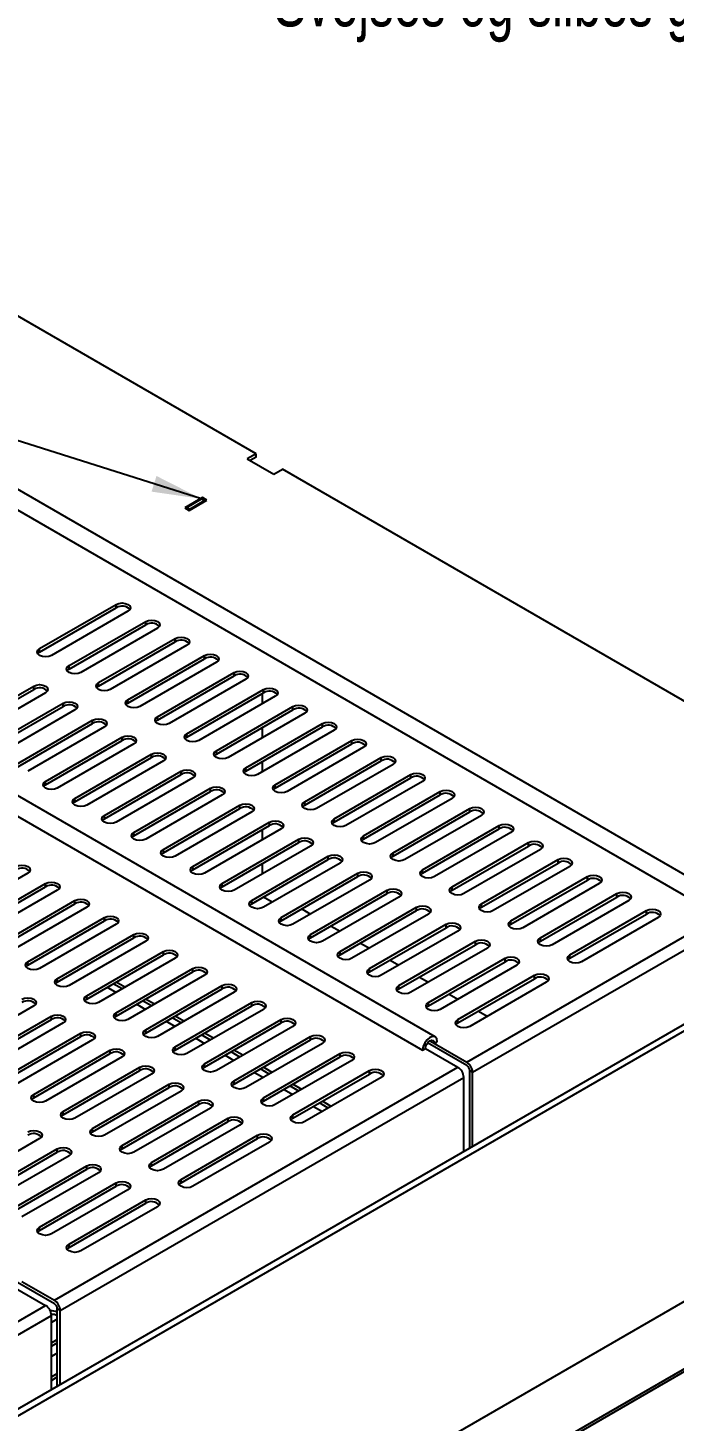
# Model space of a CAD drawing. Extents: x 0 to 841, y 0 to 594.
# Drawn here: x 248 to 325.6, y 96.5 to 263.6 of the extents above; entities that cross this region are included whole.
import ezdxf

# ---------------------------------------------------------------- set-up
doc = ezdxf.new("R2010")
doc.units = 0
doc.layers.get('0').update_dxf_attribs({"linetype": 'CONTINUOUS'})
doc.layers.add('FORMAT', color=7, linetype='CONTINUOUS')
doc.styles.add('SLDTEXTSTYLE5', font='TXT', dxfattribs={"width": 0.69375})
doc.dimstyles.new('SLDDIMSTYLE5', dxfattribs={"dimtxt": 5.9944, "dimasz": 5.9944, "dimexe": 0, "dimexo": 0.0625, "dimgap": 1.4986, "dimtad": 0, "dimtih": 1, "dimtoh": 1, "dimdec": 0, "dimzin": 0, "dimtxsty": 'STANDARD', "dimblk1": 'CLOSED', "dimblk2": 'CLOSED', "dimsah": 1, "dimcen": 0.09, "dimazin": 3, "dimtfac": 1, "dimtdec": 0, "dimtofl": 0, "dimtmove": 0, "dimatfit": 3, "dimtolj": 1, "dimtzin": 0})

# ---------------------------------------------------------------- blocks, each defined once
blk = doc.blocks.new('_CLOSED')
at = {"color": 0, "linetype": 'BYBLOCK'}
for p, q in [((-1, 0.166667), (0, 0)), ((-1, 0.166667), (-1, -0.166667)), ((0, 0), (-1, -0.166667)), ((0, 0), (-1, 0))]:
    blk.add_line(p, q, dxfattribs=at)
blk = doc.blocks.new('SW_NOTE_7')
at = {"layer": 'FORMAT', "insert": (0.5, 4.05), "char_height": 6.35, "attachment_point": 1, "style": 'SLDTEXTSTYLE5'}
blk.add_mtext('Svejses og slibes glat', dxfattribs=at)

msp = doc.modelspace()

# ---------------------------------------------------------------- linework, layer by layer
at = {"color": 7, "linetype": 'CONTINUOUS'}
for p, q in [((275.4175, 212.551), (202.7623, 254.4939)), ((328.7219, 160.9752), (188.0076, 242.2078)), ((186.4988, 240.615), (327.2131, 159.3824)), ((296.9021, 142.606), (156.1878, 223.8386)), ((154.679, 222.2458), (295.3932, 141.0132)), ((275.4175, 212.551), (274.3568, 211.9386)), ((275.4175, 212.1427), (275.4175, 212.551)), ((274.3568, 211.9386), (277.5388, 210.1017)), ((275.4175, 212.1427), (274.7104, 211.7345)), ((277.5388, 210.1017), (278.5995, 210.714)), ((351.2547, 168.7711), (278.5995, 210.714)), ((268.9651, 207.2953), (266.8438, 206.0707)), ((269.4955, 206.9892), (268.9651, 207.2953)), ((268.9651, 207.0912), (268.9651, 207.2953)), ((266.8438, 206.0707), (267.3741, 205.7646)), ((267.109, 206.1217), (268.8767, 207.1423)), ((267.109, 206.1217), (267.4625, 205.9176)), ((267.109, 205.9176), (267.109, 206.1217)), ((267.3741, 205.7646), (269.4955, 206.9892)), ((267.4625, 205.9176), (269.2303, 206.9381)), ((267.4625, 205.8156), (267.4625, 205.9176)), ((268.8767, 207.1423), (269.2303, 206.9381)), ((269.2303, 206.9381), (269.2303, 206.8361)), ((249.4313, 189.1813), (258.6237, 194.4879)), ((249.4313, 188.773), (258.6237, 194.0797)), ((258.6237, 194.0797), (258.6237, 194.4879)), ((260.0379, 193.6715), (250.8455, 188.3649)), ((252.9668, 187.1403), (262.1592, 192.4469)), ((262.1592, 192.0386), (262.1592, 192.4469)), ((252.9668, 186.732), (262.1592, 192.0386)), ((263.5734, 191.6305), (254.3811, 186.3238)), ((249.4313, 188.773), (249.4313, 189.1813)), ((256.5024, 185.0992), (265.6948, 190.4059)), ((256.5024, 184.691), (265.6948, 189.9976)), ((267.109, 189.5895), (257.9166, 184.2828)), ((265.6948, 189.9976), (265.6948, 190.4059)), ((260.0379, 183.0582), (269.2303, 188.3649)), ((260.0379, 182.6499), (269.2303, 187.9566)), ((270.6445, 187.5485), (261.4521, 182.2418)), ((269.2303, 187.9566), (269.2303, 188.3649)), ((252.9668, 186.732), (252.9668, 187.1403)), ((263.5734, 181.0172), (272.7658, 186.3238)), ((263.5734, 180.6089), (272.7658, 185.9156)), ((272.7658, 185.9156), (272.7658, 186.3238)), ((239.5318, 179.3844), (248.7242, 184.691)), ((239.5318, 178.9761), (248.7242, 184.2828)), ((250.1384, 183.8746), (240.946, 178.568)), ((248.7242, 184.2828), (248.7242, 184.691)), ((256.5024, 184.691), (256.5024, 185.0992)), ((274.18, 185.5074), (264.9877, 180.2008)), ((267.109, 178.9762), (276.3014, 184.2828)), ((267.109, 178.5679), (276.3014, 183.8746)), ((276.3014, 183.8746), (276.3014, 184.2828)), ((243.0673, 177.3434), (252.2597, 182.65)), ((243.0673, 176.9351), (252.2597, 182.2417)), ((252.2597, 182.2417), (252.2597, 182.65)), ((260.0379, 182.6499), (260.0379, 183.0582)), ((277.7156, 183.4664), (268.5232, 178.1598)), ((270.6445, 176.9352), (279.8369, 182.2418)), ((276.1246, 183.7725), (276.1246, 182.548)), ((279.8369, 181.8335), (279.8369, 182.2418)), ((253.6739, 181.8336), (244.4816, 176.5269)), ((246.6029, 175.3023), (255.7953, 180.609)), ((255.7953, 180.2007), (255.7953, 180.609)), ((263.5734, 180.6089), (263.5734, 181.0172)), ((270.6445, 176.5269), (279.8369, 181.8335)), ((281.2511, 181.4254), (272.0587, 176.1187)), ((246.6029, 174.8941), (255.7953, 180.2007)), ((257.2095, 179.7926), (248.0171, 174.4859)), ((267.109, 178.5679), (267.109, 178.9762)), ((274.18, 174.8941), (283.3724, 180.2008)), ((274.18, 174.4859), (283.3724, 179.7925)), ((284.7866, 179.3844), (275.5943, 174.0777)), ((276.1246, 179.6905), (276.1246, 178.4659)), ((283.3724, 179.7925), (283.3724, 180.2008)), ((250.1384, 173.2613), (259.3308, 178.568)), ((250.1384, 172.853), (259.3308, 178.1597)), ((260.745, 177.7516), (251.5526, 172.4449)), ((259.3308, 178.1597), (259.3308, 178.568)), ((277.7156, 172.8531), (286.908, 178.1598)), ((277.7156, 172.4448), (286.908, 177.7515)), ((288.3222, 177.3434), (279.1298, 172.0367)), ((286.908, 177.7515), (286.908, 178.1598)), ((253.6739, 171.2203), (262.8663, 176.5269)), ((253.6739, 170.812), (262.8663, 176.1187)), ((264.2805, 175.7105), (255.0882, 170.4039)), ((262.8663, 176.1187), (262.8663, 176.5269)), ((270.6445, 176.5269), (270.6445, 176.9352)), ((276.1246, 175.6084), (276.1246, 174.3839)), ((281.2511, 170.8121), (290.4435, 176.1187)), ((281.2511, 170.4038), (290.4435, 175.7105)), ((290.4435, 175.7105), (290.4435, 176.1187)), ((257.2095, 169.1793), (266.4019, 174.4859)), ((257.2095, 168.771), (266.4019, 174.0777)), ((266.4019, 174.0777), (266.4019, 174.4859)), ((274.18, 174.4859), (274.18, 174.8941)), ((291.8577, 175.3023), (282.6653, 169.9957)), ((284.7866, 168.7711), (293.979, 174.0777)), ((293.979, 173.6695), (293.979, 174.0777)), ((250.1384, 172.853), (250.1384, 173.2613)), ((267.8161, 173.6695), (258.6237, 168.3629)), ((260.745, 167.1383), (269.9374, 172.4449)), ((269.9374, 172.0366), (269.9374, 172.4449)), ((277.7156, 172.4448), (277.7156, 172.8531)), ((284.7866, 168.3628), (293.979, 173.6695)), ((295.3932, 173.2613), (286.2009, 167.9547)), ((253.6739, 170.812), (253.6739, 171.2203)), ((260.745, 166.73), (269.9374, 172.0366)), ((271.3516, 171.6285), (262.1592, 166.3218)), ((281.2511, 170.4038), (281.2511, 170.8121)), ((288.3222, 166.73), (297.5146, 172.0367)), ((288.3222, 166.3218), (297.5146, 171.6284)), ((298.9288, 171.2203), (289.7364, 165.9136)), ((297.5146, 171.6284), (297.5146, 172.0367)), ((257.2095, 168.771), (257.2095, 169.1793)), ((264.2805, 165.0972), (273.4729, 170.4039)), ((264.2805, 164.689), (273.4729, 169.9956)), ((274.8871, 169.5875), (265.6948, 164.2808)), ((273.4729, 169.9956), (273.4729, 170.4039)), ((291.8577, 164.689), (301.0501, 169.9957)), ((291.8577, 164.2808), (301.0501, 169.5874)), ((302.4643, 169.1793), (293.2719, 163.8726)), ((301.0501, 169.5874), (301.0501, 169.9957)), ((260.745, 166.73), (260.745, 167.1383)), ((267.8161, 163.0562), (277.0085, 168.3629)), ((267.8161, 162.6479), (277.0085, 167.9546)), ((278.4227, 167.5465), (269.2303, 162.2398)), ((276.1246, 167.4443), (276.1246, 166.2198)), ((277.0085, 167.9546), (277.0085, 168.3629)), ((284.7866, 168.3628), (284.7866, 168.7711)), ((295.3932, 162.648), (304.5856, 167.9547)), ((295.3932, 162.2397), (304.5856, 167.5464)), ((305.9998, 167.1383), (296.8075, 161.8316)), ((304.5856, 167.5464), (304.5856, 167.9547)), ((271.3516, 161.0152), (280.544, 166.3218)), ((271.3516, 160.6069), (280.544, 165.9136)), ((281.9582, 165.5054), (272.7658, 160.1988)), ((280.544, 165.9136), (280.544, 166.3218)), ((288.3222, 166.3218), (288.3222, 166.73)), ((298.9288, 160.607), (308.1212, 165.9136)), ((298.9288, 160.1987), (308.1212, 165.5054)), ((308.1212, 165.5054), (308.1212, 165.9136)), ((264.2805, 164.689), (264.2805, 165.0972)), ((274.8871, 158.9742), (284.0795, 164.2808)), ((274.8871, 158.5659), (284.0795, 163.8726)), ((284.0795, 163.8726), (284.0795, 164.2808)), ((291.8577, 164.2808), (291.8577, 164.689)), ((309.5354, 165.0972), (300.343, 159.7906)), ((302.4643, 158.566), (311.6567, 163.8726)), ((311.6567, 163.4644), (311.6567, 163.8726)), ((248.0171, 162.2398), (238.8247, 156.9332)), ((267.8161, 162.6479), (267.8161, 163.0562)), ((276.1246, 163.3623), (276.1246, 162.1378)), ((285.4938, 163.4644), (276.3014, 158.1578)), ((278.4227, 156.9332), (287.6151, 162.2398)), ((287.6151, 161.8315), (287.6151, 162.2398)), ((295.3932, 162.2397), (295.3932, 162.648)), ((302.4643, 158.1577), (311.6567, 163.4644)), ((313.0709, 163.0562), (303.8785, 157.7496)), ((240.946, 155.7085), (250.1384, 161.0152)), ((240.946, 155.3003), (250.1384, 160.6069)), ((250.1384, 160.6069), (250.1384, 161.0152)), ((271.3516, 160.6069), (271.3516, 161.0152)), ((278.4227, 156.5249), (287.6151, 161.8315)), ((289.0293, 161.4234), (279.8369, 156.1167)), ((298.9288, 160.1987), (298.9288, 160.607)), ((305.9998, 156.5249), (315.1922, 161.8316)), ((305.9998, 156.1167), (315.1922, 161.4233)), ((316.6064, 161.0152), (307.4141, 155.7085)), ((315.1922, 161.4233), (315.1922, 161.8316)), ((251.5526, 160.1988), (242.3602, 154.8921)), ((244.4816, 153.6675), (253.6739, 158.9742)), ((253.6739, 158.5659), (253.6739, 158.9742)), ((274.8871, 158.5659), (274.8871, 158.9742)), ((277.3548, 158.7659), (276.2942, 159.3782)), ((281.9582, 154.8921), (291.1506, 160.1988)), ((281.9582, 154.4839), (291.1506, 159.7905)), ((292.5648, 159.3824), (283.3724, 154.0757)), ((291.1506, 159.7905), (291.1506, 160.1988)), ((309.5354, 154.4839), (318.7278, 159.7906)), ((309.5354, 154.0757), (318.7278, 159.3823)), ((320.142, 158.9742), (310.9496, 153.6675)), ((318.7278, 159.3823), (318.7278, 159.7906)), ((244.4816, 153.2592), (253.6739, 158.5659)), ((255.0882, 158.1578), (245.8958, 152.8511)), ((280.8904, 157.9494), (281.951, 157.3372)), ((285.4938, 152.8511), (294.6861, 158.1578)), ((285.4938, 152.4428), (294.6861, 157.7495)), ((296.1004, 157.3414), (286.908, 152.0347)), ((294.6861, 157.7495), (294.6861, 158.1578)), ((300.6965, 139.5845), (331.4557, 157.3414)), ((302.4643, 158.1577), (302.4643, 158.566)), ((313.0709, 152.4429), (322.2633, 157.7496)), ((313.0709, 152.0346), (322.2633, 157.3413)), ((322.2633, 157.3413), (322.2633, 157.7496)), ((248.0171, 151.6265), (257.2095, 156.9332)), ((248.0171, 151.2182), (257.2095, 156.5249)), ((258.6237, 156.1167), (249.4313, 150.8101)), ((257.2095, 156.5249), (257.2095, 156.9332)), ((278.4227, 156.5249), (278.4227, 156.9332)), ((284.4259, 155.9084), (285.4865, 155.2962)), ((289.0293, 150.8101), (298.2217, 156.1167)), ((289.0293, 150.4018), (298.2217, 155.7085)), ((298.2217, 155.7085), (298.2217, 156.1167)), ((301.4037, 138.3597), (332.1628, 156.1166)), ((305.9998, 156.1167), (305.9998, 156.5249)), ((323.6775, 156.9332), (314.4851, 151.6265)), ((251.5526, 149.5855), (260.745, 154.8921)), ((251.5526, 149.1772), (260.745, 154.4839)), ((262.1592, 154.0757), (252.9668, 148.7691)), ((260.745, 154.4839), (260.745, 154.8921)), ((281.9582, 154.4839), (281.9582, 154.8921)), ((287.9614, 153.8674), (289.022, 153.2551)), ((299.6359, 155.3003), (290.4435, 149.9937)), ((292.5648, 148.7691), (301.7572, 154.0757)), ((301.7572, 153.6675), (301.7572, 154.0757)), ((309.5354, 154.0757), (309.5354, 154.4839)), ((255.0882, 147.5445), (264.2805, 152.8511)), ((255.0882, 147.1362), (264.2805, 152.4428)), ((264.2805, 152.4428), (264.2805, 152.8511)), ((285.4938, 152.4428), (285.4938, 152.8511)), ((292.5648, 148.3608), (301.7572, 153.6675)), ((303.1714, 153.2593), (293.979, 147.9527)), ((313.0709, 152.0346), (313.0709, 152.4429)), ((202.0552, 72.1272), (339.5874, 151.5229)), ((202.7623, 71.719), (340.2945, 151.1147)), ((248.0171, 151.2182), (248.0171, 151.6265)), ((265.6948, 152.0347), (256.5024, 146.7281)), ((258.6237, 145.5034), (267.8161, 150.8101)), ((267.8161, 150.4018), (267.8161, 150.8101)), ((289.0293, 150.4018), (289.0293, 150.8101)), ((291.497, 151.8264), (292.5576, 151.2141)), ((296.1004, 146.7281), (305.2927, 152.0347)), ((296.1004, 146.3198), (305.2927, 151.6264)), ((306.707, 151.2183), (297.5146, 145.9116)), ((305.2927, 151.6264), (305.2927, 152.0347)), ((251.5526, 149.1772), (251.5526, 149.5855)), ((259.3235, 148.3567), (258.2629, 148.9689)), ((259.6771, 148.5608), (258.6165, 149.1731)), ((258.6237, 145.0952), (267.8161, 150.4018)), ((269.2303, 149.9937), (260.0379, 144.687)), ((262.1592, 143.4624), (271.3516, 148.7691)), ((271.3516, 148.3608), (271.3516, 148.7691)), ((292.5648, 148.3608), (292.5648, 148.7691)), ((295.0325, 149.7854), (296.0931, 149.1731)), ((299.6359, 144.687), (308.8283, 149.9937)), ((299.6359, 144.2788), (308.8283, 149.5854)), ((310.2425, 149.1773), (301.0501, 143.8706)), ((308.8283, 149.5854), (308.8283, 149.9937)), ((255.0882, 147.1362), (255.0882, 147.5445)), ((257.5559, 148.5608), (258.6165, 147.9485)), ((263.2126, 146.5198), (262.152, 147.132)), ((262.1592, 143.0541), (271.3516, 148.3608)), ((272.7658, 147.9527), (263.5734, 142.646)), ((298.568, 147.7443), (299.6286, 147.1321)), ((248.7242, 146.3198), (239.5318, 141.0132)), ((258.6237, 145.0952), (258.6237, 145.5034)), ((261.0914, 146.5197), (262.152, 145.9075)), ((262.859, 146.3156), (261.7984, 146.9279)), ((265.6948, 141.4214), (274.8871, 146.7281)), ((265.6948, 141.0131), (274.8871, 146.3198)), ((276.3014, 145.9116), (267.109, 140.605)), ((274.8871, 146.3198), (274.8871, 146.7281)), ((296.1004, 146.3198), (296.1004, 146.7281)), ((302.1036, 145.7033), (303.1642, 145.0911)), ((241.6531, 139.7886), (250.8455, 145.0952)), ((241.6531, 139.3803), (250.8455, 144.687)), ((252.2597, 144.2788), (243.0673, 138.9722)), ((250.8455, 144.687), (250.8455, 145.0952)), ((264.6269, 144.4787), (265.6875, 143.8664)), ((266.3946, 144.2746), (265.334, 144.8869)), ((266.7482, 144.4787), (265.6876, 145.091)), ((269.2303, 139.3804), (278.4227, 144.687)), ((269.2303, 138.9721), (278.4227, 144.2788)), ((279.8369, 143.8706), (270.6445, 138.564)), ((278.4227, 144.2788), (278.4227, 144.687)), ((299.6359, 144.2788), (299.6359, 144.687)), ((245.1887, 137.7476), (254.3811, 143.0542)), ((245.1887, 137.3393), (254.3811, 142.6459)), ((255.7953, 142.2378), (246.6029, 136.9312)), ((254.3811, 142.6459), (254.3811, 143.0542)), ((262.1592, 143.0541), (262.1592, 143.4624)), ((268.1625, 142.4377), (269.2231, 141.8254)), ((269.9301, 142.2336), (268.8695, 142.8459)), ((270.2837, 142.4377), (269.2231, 143.05)), ((272.7658, 137.3394), (281.9582, 142.646)), ((272.7658, 136.9311), (281.9582, 142.2377)), ((281.9582, 142.2377), (281.9582, 142.646)), ((296.277, 142.1358), (296.8075, 141.8296)), ((248.7242, 135.7065), (257.9166, 141.0132)), ((248.7242, 135.2983), (257.9166, 140.6049)), ((257.9166, 140.6049), (257.9166, 141.0132)), ((265.6948, 141.0131), (265.6948, 141.4214)), ((271.698, 140.3967), (272.7586, 139.7844)), ((273.4656, 140.1926), (272.405, 140.8048)), ((273.8192, 140.3967), (272.7586, 141.009)), ((283.3724, 141.8296), (274.18, 136.5229)), ((276.3014, 135.2983), (285.4938, 140.605)), ((285.4938, 140.1967), (285.4938, 140.605)), ((295.3932, 141.0132), (295.7468, 141.2173)), ((295.7468, 141.2173), (299.6359, 138.9722)), ((300.6965, 139.1762), (296.001, 141.8869)), ((296.8075, 141.8296), (297.161, 142.0337)), ((296.8075, 141.8296), (300.6965, 139.5845)), ((259.3308, 140.1968), (250.1384, 134.8901)), ((251.1991, 111.0102), (299.6359, 138.9722)), ((252.2597, 133.6655), (261.4521, 138.9722)), ((261.4521, 138.5639), (261.4521, 138.9722)), ((269.2303, 138.9721), (269.2303, 139.3804)), ((277.0012, 138.1516), (275.9406, 138.7638)), ((277.3548, 138.3557), (276.2942, 138.968)), ((276.3014, 134.8901), (285.4938, 140.1967)), ((286.908, 139.7886), (277.7156, 134.4819)), ((251.9062, 109.7855), (300.343, 137.7474)), ((252.2597, 133.2573), (261.4521, 138.5639)), ((262.8663, 138.1558), (253.6739, 132.8491)), ((272.7658, 136.9311), (272.7658, 137.3394)), ((275.2335, 138.3557), (276.2941, 137.7434)), ((279.8369, 133.2573), (289.0293, 138.564)), ((279.8369, 132.849), (289.0293, 138.1557)), ((290.4435, 137.7476), (281.2511, 132.4409)), ((289.0293, 138.1557), (289.0293, 138.564)), ((300.343, 128.8675), (300.343, 137.7474)), ((301.4037, 138.3597), (301.0501, 138.5638)), ((301.0501, 129.2758), (301.0501, 138.5638)), ((301.4037, 129.4799), (301.4037, 138.3597)), ((248.7242, 135.2983), (248.7242, 135.7065)), ((255.7953, 131.6245), (264.9877, 136.9312)), ((255.7953, 131.2162), (264.9877, 136.5229)), ((266.4019, 136.1147), (257.2095, 130.8081)), ((264.9877, 136.5229), (264.9877, 136.9312)), ((278.7691, 136.3146), (279.8297, 135.7024)), ((280.5367, 136.1105), (279.4761, 136.7228)), ((280.8903, 136.3147), (279.8297, 136.9269)), ((259.3308, 129.5835), (268.5232, 134.8901)), ((259.3308, 129.1752), (268.5232, 134.4819)), ((269.9374, 134.0737), (260.745, 128.7671)), ((268.5232, 134.4819), (268.5232, 134.8901)), ((276.3014, 134.8901), (276.3014, 135.2983)), ((282.3046, 134.2736), (283.3652, 133.6613)), ((284.0722, 134.0695), (283.0116, 134.6818)), ((284.4259, 134.2736), (283.3652, 134.8859)), ((252.2597, 133.2573), (252.2597, 133.6655)), ((262.8663, 127.5425), (272.0587, 132.8491)), ((262.8663, 127.1342), (272.0587, 132.4408)), ((272.0587, 132.4408), (272.0587, 132.8491)), ((279.8369, 132.849), (279.8369, 133.2573)), ((249.4313, 130.3999), (240.2389, 125.0932)), ((255.7953, 131.2162), (255.7953, 131.6245)), ((273.4729, 132.0327), (264.2805, 126.7261)), ((266.4019, 125.5014), (275.5943, 130.8081)), ((266.4019, 125.0932), (275.5943, 130.3998)), ((275.5943, 130.3998), (275.5943, 130.8081)), ((242.3602, 123.8686), (251.5526, 129.1753)), ((242.3602, 123.4604), (251.5526, 128.767)), ((251.5526, 128.767), (251.5526, 129.1753)), ((259.3308, 129.1752), (259.3308, 129.5835)), ((277.0085, 129.9917), (267.8161, 124.685)), ((252.9668, 128.3589), (243.7745, 123.0522)), ((245.8958, 121.8276), (255.0882, 127.1343)), ((255.0882, 126.726), (255.0882, 127.1343)), ((262.8663, 127.1342), (262.8663, 127.5425)), ((245.8958, 121.4193), (255.0882, 126.726)), ((256.5024, 126.3178), (247.31, 121.0112)), ((266.4019, 125.0932), (266.4019, 125.5014)), ((249.4313, 119.7866), (258.6237, 125.0932)), ((249.4313, 119.3783), (258.6237, 124.685)), ((260.0379, 124.2768), (250.8455, 118.9702)), ((258.6237, 124.685), (258.6237, 125.0932)), ((252.9668, 117.7456), (262.1592, 123.0522)), ((252.9668, 117.3373), (262.1592, 122.6439)), ((263.5734, 122.2358), (254.3811, 116.9292)), ((262.1592, 122.6439), (262.1592, 123.0522)), ((249.4313, 119.3783), (249.4313, 119.7866)), ((340.2945, 118.6572), (202.7623, 39.2615)), ((252.9668, 117.3373), (252.9668, 117.7456)), ((246.2493, 112.643), (250.1384, 110.3979)), ((251.1991, 110.6019), (246.5035, 113.3126)), ((247.31, 113.2553), (251.1991, 111.0102)), ((219.3793, 92.641), (250.1384, 110.3979)), ((220.0864, 91.4163), (250.8455, 109.1731)), ((250.8455, 100.2933), (250.8455, 109.1731)), ((251.5526, 108.7567), (250.8455, 108.3485)), ((251.9062, 109.7855), (251.5526, 109.9896)), ((251.5526, 100.7015), (251.5526, 109.9896)), ((251.9062, 100.9056), (251.9062, 109.7855)), ((250.8455, 105.8993), (251.5526, 106.3075)), ((250.8455, 105.491), (251.5526, 105.8992)), ((301.1965, 87.6846), (331.9557, 105.4415)), ((301.4037, 88.1425), (332.1628, 105.8994)), ((251.5526, 104.6747), (250.8455, 104.2665)), ((250.8455, 101.8172), (251.5526, 102.2254)), ((250.8455, 101.409), (251.5526, 101.8172))]:
    msp.add_line(p, q, dxfattribs=at)
at = {"color": 7, "linetype": 'CONTINUOUS', "flags": 128}
for points in [[(258.6237, 194.4879), (258.9481, 194.6131), (259.3308, 194.657), (259.7135, 194.6131), (260.0379, 194.4879), (260.2547, 194.3006), (260.3308, 194.0797), (260.2547, 193.8588), (260.0379, 193.6715)], [(262.1592, 192.4469), (262.4837, 192.572), (262.8663, 192.616), (263.249, 192.572), (263.5734, 192.4469), (263.7902, 192.2596), (263.8663, 192.0387), (263.7902, 191.8178), (263.5734, 191.6305)], [(265.6948, 190.4059), (266.0192, 190.531), (266.4019, 190.575), (266.7846, 190.531), (267.109, 190.4059), (267.3257, 190.2186), (267.4019, 189.9977), (267.3257, 189.7768), (267.109, 189.5895)], [(250.8455, 188.3649), (250.5211, 188.2397), (250.1384, 188.1958), (249.7557, 188.2397), (249.4313, 188.3649), (249.2145, 188.5522), (249.1384, 188.7731), (249.2145, 188.994), (249.4313, 189.1813)], [(249.203, 188.5689), (249.2145, 188.5857), (249.4313, 188.773)], [(269.2303, 188.3649), (269.5547, 188.49), (269.9374, 188.5339), (270.3201, 188.49), (270.6445, 188.3649), (270.8613, 188.1776), (270.9374, 187.9567), (270.8613, 187.7357), (270.6445, 187.5485)], [(254.3811, 186.3238), (254.0566, 186.1987), (253.6739, 186.1548), (253.2913, 186.1987), (252.9668, 186.3238), (252.7501, 186.5111), (252.6739, 186.732), (252.7501, 186.953), (252.9668, 187.1403)], [(252.7386, 186.5279), (252.7501, 186.5447), (252.9668, 186.732)], [(272.7658, 186.3238), (273.0903, 186.449), (273.4729, 186.4929), (273.8556, 186.449), (274.18, 186.3238), (274.3968, 186.1366), (274.4729, 185.9156), (274.3968, 185.6947), (274.18, 185.5074)], [(248.7242, 184.691), (249.0486, 184.8162), (249.4313, 184.8601), (249.814, 184.8162), (250.1384, 184.691), (250.3552, 184.5037), (250.4313, 184.2828), (250.3552, 184.0619), (250.1384, 183.8746)], [(257.9166, 184.2828), (257.5922, 184.1577), (257.2095, 184.1137), (256.8268, 184.1577), (256.5024, 184.2828), (256.2856, 184.4701), (256.2095, 184.691), (256.2856, 184.9119), (256.5024, 185.0992)], [(256.2741, 184.4869), (256.2856, 184.5037), (256.5024, 184.691)], [(276.3014, 184.2828), (276.6258, 184.408), (277.0085, 184.4519), (277.3912, 184.408), (277.7156, 184.2828), (277.9323, 184.0955), (278.0085, 183.8746), (277.9323, 183.6537), (277.7156, 183.4664)], [(252.2597, 182.65), (252.5842, 182.7751), (252.9668, 182.8191), (253.3495, 182.7751), (253.6739, 182.65), (253.8907, 182.4627), (253.9668, 182.2418), (253.8907, 182.0209), (253.6739, 181.8336)], [(261.4521, 182.2418), (261.1277, 182.1167), (260.745, 182.0727), (260.3623, 182.1167), (260.0379, 182.2418), (259.8211, 182.4291), (259.745, 182.65), (259.8211, 182.8709), (260.0379, 183.0582)], [(259.8096, 182.4459), (259.8211, 182.4627), (260.0379, 182.6499)], [(279.8369, 182.2418), (280.1613, 182.3669), (280.544, 182.4109), (280.9267, 182.3669), (281.2511, 182.2418), (281.4679, 182.0545), (281.544, 181.8336), (281.4679, 181.6127), (281.2511, 181.4254)], [(255.7953, 180.609), (256.1197, 180.7341), (256.5024, 180.7781), (256.8851, 180.7341), (257.2095, 180.609), (257.4263, 180.4217), (257.5024, 180.2008), (257.4263, 179.9799), (257.2095, 179.7926)], [(264.9877, 180.2008), (264.6632, 180.0756), (264.2805, 180.0317), (263.8979, 180.0756), (263.5734, 180.2008), (263.3567, 180.3881), (263.2805, 180.609), (263.3567, 180.8299), (263.5734, 181.0172)], [(263.3452, 180.4049), (263.3567, 180.4216), (263.5734, 180.6089)], [(268.5232, 178.1598), (268.1988, 178.0346), (267.8161, 177.9907), (267.4334, 178.0346), (267.109, 178.1598), (266.8922, 178.347), (266.8161, 178.568), (266.8922, 178.7889), (267.109, 178.9762)], [(283.3724, 180.2008), (283.6969, 180.3259), (284.0795, 180.3699), (284.4622, 180.3259), (284.7866, 180.2008), (285.0034, 180.0135), (285.0795, 179.7926), (285.0034, 179.5717), (284.7866, 179.3844)], [(259.3308, 178.568), (259.6552, 178.6931), (260.0379, 178.7371), (260.4206, 178.6931), (260.745, 178.568), (260.9618, 178.3807), (261.0379, 178.1598), (260.9618, 177.9388), (260.745, 177.7516)], [(266.8807, 178.3638), (266.8922, 178.3806), (267.109, 178.5679)], [(286.908, 178.1598), (287.2324, 178.2849), (287.6151, 178.3288), (287.9978, 178.2849), (288.3222, 178.1598), (288.539, 177.9725), (288.6151, 177.7516), (288.539, 177.5306), (288.3222, 177.3434)], [(262.8663, 176.5269), (263.1908, 176.6521), (263.5734, 176.696), (263.9561, 176.6521), (264.2805, 176.5269), (264.4973, 176.3397), (264.5734, 176.1187), (264.4973, 175.8978), (264.2805, 175.7105)], [(272.0587, 176.1187), (271.7343, 175.9936), (271.3516, 175.9497), (270.9689, 175.9936), (270.6445, 176.1187), (270.4277, 176.306), (270.3516, 176.5269), (270.4277, 176.7479), (270.6445, 176.9352)], [(270.4162, 176.3228), (270.4277, 176.3396), (270.6445, 176.5269)], [(290.4435, 176.1187), (290.7679, 176.2439), (291.1506, 176.2878), (291.5333, 176.2439), (291.8577, 176.1187), (292.0745, 175.9315), (292.1506, 175.7105), (292.0745, 175.4896), (291.8577, 175.3023)], [(266.4019, 174.4859), (266.7263, 174.6111), (267.109, 174.655), (267.4917, 174.6111), (267.8161, 174.4859), (268.0329, 174.2986), (268.109, 174.0777), (268.0329, 173.8568), (267.8161, 173.6695)], [(275.5943, 174.0777), (275.2698, 173.9526), (274.8871, 173.9086), (274.5045, 173.9526), (274.18, 174.0777), (273.9633, 174.265), (273.8871, 174.4859), (273.9633, 174.7068), (274.18, 174.8941)], [(273.9518, 174.2818), (273.9633, 174.2986), (274.18, 174.4859)], [(293.979, 174.0777), (294.3035, 174.2029), (294.6861, 174.2468), (295.0688, 174.2029), (295.3932, 174.0777), (295.61, 173.8904), (295.6861, 173.6695), (295.61, 173.4486), (295.3932, 173.2613)], [(251.5526, 172.4449), (251.2282, 172.3198), (250.8455, 172.2758), (250.4628, 172.3198), (250.1384, 172.4449), (249.9216, 172.6322), (249.8455, 172.8531), (249.9216, 173.074), (250.1384, 173.2613)], [(249.9101, 172.649), (249.9216, 172.6658), (250.1384, 172.853)], [(269.9374, 172.4449), (270.2618, 172.57), (270.6445, 172.614), (271.0272, 172.57), (271.3516, 172.4449), (271.5684, 172.2576), (271.6445, 172.0367), (271.5684, 171.8158), (271.3516, 171.6285)], [(279.1298, 172.0367), (278.8054, 171.9116), (278.4227, 171.8676), (278.04, 171.9116), (277.7156, 172.0367), (277.4988, 172.224), (277.4227, 172.4449), (277.4988, 172.6658), (277.7156, 172.8531)], [(277.4873, 172.2408), (277.4988, 172.2576), (277.7156, 172.4448)], [(297.5146, 172.0367), (297.839, 172.1618), (298.2217, 172.2058), (298.6044, 172.1618), (298.9288, 172.0367), (299.1456, 171.8494), (299.2217, 171.6285), (299.1456, 171.4076), (298.9288, 171.2203)], [(255.0882, 170.4039), (254.7637, 170.2787), (254.3811, 170.2348), (253.9984, 170.2787), (253.6739, 170.4039), (253.4572, 170.5912), (253.3811, 170.8121), (253.4572, 171.033), (253.6739, 171.2203)], [(253.4457, 170.608), (253.4572, 170.6247), (253.6739, 170.812)], [(273.4729, 170.4039), (273.7974, 170.529), (274.18, 170.573), (274.5627, 170.529), (274.8871, 170.4039), (275.1039, 170.2166), (275.18, 169.9957), (275.1039, 169.7748), (274.8871, 169.5875)], [(282.6653, 169.9957), (282.3409, 169.8705), (281.9582, 169.8266), (281.5755, 169.8705), (281.2511, 169.9957), (281.0343, 170.183), (280.9582, 170.4039), (281.0343, 170.6248), (281.2511, 170.8121)], [(258.6237, 168.3629), (258.2993, 168.2377), (257.9166, 168.1938), (257.5339, 168.2377), (257.2095, 168.3629), (256.9927, 168.5502), (256.9166, 168.7711), (256.9927, 168.992), (257.2095, 169.1793)], [(281.0228, 170.1998), (281.0343, 170.2165), (281.2511, 170.4038)], [(301.0501, 169.9957), (301.3745, 170.1208), (301.7572, 170.1648), (302.1399, 170.1208), (302.4643, 169.9957), (302.6811, 169.8084), (302.7572, 169.5875), (302.6811, 169.3666), (302.4643, 169.1793)], [(256.9812, 168.5669), (256.9927, 168.5837), (257.2095, 168.771)], [(262.1592, 166.3218), (261.8348, 166.1967), (261.4521, 166.1528), (261.0694, 166.1967), (260.745, 166.3218), (260.5282, 166.5091), (260.4521, 166.73), (260.5282, 166.951), (260.745, 167.1383)], [(277.0085, 168.3629), (277.3329, 168.488), (277.7156, 168.532), (278.0983, 168.488), (278.4227, 168.3629), (278.6395, 168.1756), (278.7156, 167.9547), (278.6395, 167.7337), (278.4227, 167.5465)], [(286.2009, 167.9547), (285.8764, 167.8295), (285.4938, 167.7856), (285.1111, 167.8295), (284.7866, 167.9547), (284.5699, 168.1419), (284.4938, 168.3629), (284.5699, 168.5838), (284.7866, 168.7711)], [(284.5584, 168.1587), (284.5699, 168.1755), (284.7866, 168.3628)], [(304.5856, 167.9547), (304.9101, 168.0798), (305.2927, 168.1237), (305.6754, 168.0798), (305.9998, 167.9547), (306.2166, 167.7674), (306.2927, 167.5465), (306.2166, 167.3255), (305.9998, 167.1383)], [(260.5167, 166.5259), (260.5282, 166.5427), (260.745, 166.73)], [(280.544, 166.3218), (280.8684, 166.447), (281.2511, 166.4909), (281.6338, 166.447), (281.9582, 166.3218), (282.175, 166.1346), (282.2511, 165.9136), (282.175, 165.6927), (281.9582, 165.5054)], [(289.7364, 165.9136), (289.412, 165.7885), (289.0293, 165.7446), (288.6466, 165.7885), (288.3222, 165.9136), (288.1054, 166.1009), (288.0293, 166.3218), (288.1054, 166.5428), (288.3222, 166.73)], [(288.0939, 166.1177), (288.1054, 166.1345), (288.3222, 166.3218)], [(308.1212, 165.9136), (308.4456, 166.0388), (308.8283, 166.0827), (309.211, 166.0388), (309.5354, 165.9136), (309.7522, 165.7264), (309.8283, 165.5054), (309.7522, 165.2845), (309.5354, 165.0972)], [(265.6948, 164.2808), (265.3703, 164.1557), (264.9877, 164.1117), (264.605, 164.1557), (264.2805, 164.2808), (264.0638, 164.4681), (263.9877, 164.689), (264.0638, 164.9099), (264.2805, 165.0972)], [(264.0523, 164.4849), (264.0638, 164.5017), (264.2805, 164.689)], [(284.0795, 164.2808), (284.404, 164.406), (284.7866, 164.4499), (285.1693, 164.406), (285.4938, 164.2808), (285.7105, 164.0935), (285.7866, 163.8726), (285.7105, 163.6517), (285.4938, 163.4644)], [(293.2719, 163.8726), (292.9475, 163.7475), (292.5648, 163.7035), (292.1821, 163.7475), (291.8577, 163.8726), (291.6409, 164.0599), (291.5648, 164.2808), (291.6409, 164.5017), (291.8577, 164.689)], [(291.6294, 164.0767), (291.6409, 164.0935), (291.8577, 164.2808)], [(311.6567, 163.8726), (311.9811, 163.9978), (312.3638, 164.0417), (312.7465, 163.9978), (313.0709, 163.8726), (313.2877, 163.6853), (313.3638, 163.4644), (313.2877, 163.2435), (313.0709, 163.0562)], [(246.6029, 163.0562), (246.9273, 163.1814), (247.31, 163.2253), (247.6927, 163.1814), (248.0171, 163.0562), (248.2339, 162.8689), (248.31, 162.648), (248.2339, 162.4271), (248.0171, 162.2398)], [(269.2303, 162.2398), (268.9059, 162.1147), (268.5232, 162.0707), (268.1405, 162.1147), (267.8161, 162.2398), (267.5993, 162.4271), (267.5232, 162.648), (267.5993, 162.8689), (267.8161, 163.0562)], [(267.5878, 162.4439), (267.5993, 162.4607), (267.8161, 162.6479)], [(287.6151, 162.2398), (287.9395, 162.3649), (288.3222, 162.4089), (288.7049, 162.3649), (289.0293, 162.2398), (289.2461, 162.0525), (289.3222, 161.8316), (289.2461, 161.6107), (289.0293, 161.4234)], [(296.8075, 161.8316), (296.483, 161.7065), (296.1004, 161.6625), (295.7177, 161.7065), (295.3932, 161.8316), (295.1765, 162.0189), (295.1004, 162.2398), (295.1765, 162.4607), (295.3932, 162.648)], [(295.165, 162.0357), (295.1765, 162.0525), (295.3932, 162.2397)], [(250.1384, 161.0152), (250.4628, 161.1403), (250.8455, 161.1843), (251.2282, 161.1403), (251.5526, 161.0152), (251.7694, 160.8279), (251.8455, 160.607), (251.7694, 160.3861), (251.5526, 160.1988)], [(272.7658, 160.1988), (272.4414, 160.0736), (272.0587, 160.0297), (271.676, 160.0736), (271.3516, 160.1988), (271.1348, 160.3861), (271.0587, 160.607), (271.1348, 160.8279), (271.3516, 161.0152)], [(271.1233, 160.4029), (271.1348, 160.4196), (271.3516, 160.6069)], [(300.343, 159.7906), (300.0186, 159.6654), (299.6359, 159.6215), (299.2532, 159.6654), (298.9288, 159.7906), (298.712, 159.9779), (298.6359, 160.1988), (298.712, 160.4197), (298.9288, 160.607)], [(315.1922, 161.8316), (315.5167, 161.9567), (315.8993, 162.0007), (316.282, 161.9567), (316.6064, 161.8316), (316.8232, 161.6443), (316.8993, 161.4234), (316.8232, 161.2025), (316.6064, 161.0152)], [(253.6739, 158.9742), (253.9984, 159.0993), (254.3811, 159.1433), (254.7637, 159.0993), (255.0882, 158.9742), (255.3049, 158.7869), (255.3811, 158.566), (255.3049, 158.3451), (255.0882, 158.1578)], [(276.3014, 158.1578), (275.9769, 158.0326), (275.5943, 157.9887), (275.2116, 158.0326), (274.8871, 158.1578), (274.6704, 158.3451), (274.5943, 158.566), (274.6704, 158.7869), (274.8871, 158.9742)], [(291.1506, 160.1988), (291.475, 160.3239), (291.8577, 160.3679), (292.2404, 160.3239), (292.5648, 160.1988), (292.7816, 160.0115), (292.8577, 159.7906), (292.7816, 159.5697), (292.5648, 159.3824)], [(298.7005, 159.9946), (298.712, 160.0114), (298.9288, 160.1987)], [(318.7278, 159.7906), (319.0522, 159.9157), (319.4349, 159.9597), (319.8176, 159.9157), (320.142, 159.7906), (320.3588, 159.6033), (320.4349, 159.3824), (320.3588, 159.1615), (320.142, 158.9742)], [(274.6589, 158.3618), (274.6704, 158.3786), (274.8871, 158.5659)], [(294.6861, 158.1578), (295.0106, 158.2829), (295.3932, 158.3268), (295.7759, 158.2829), (296.1004, 158.1578), (296.3171, 157.9705), (296.3932, 157.7496), (296.3171, 157.5286), (296.1004, 157.3414)], [(303.8785, 157.7496), (303.5541, 157.6244), (303.1714, 157.5805), (302.7887, 157.6244), (302.4643, 157.7496), (302.2475, 157.9368), (302.1714, 158.1578), (302.2475, 158.3787), (302.4643, 158.566)], [(302.236, 157.9536), (302.2475, 157.9704), (302.4643, 158.1577)], [(322.2633, 157.7496), (322.5877, 157.8747), (322.9704, 157.9186), (323.3531, 157.8747), (323.6775, 157.7496), (323.8943, 157.5623), (323.9704, 157.3414), (323.8943, 157.1204), (323.6775, 156.9332)], [(257.2095, 156.9332), (257.5339, 157.0583), (257.9166, 157.1022), (258.2993, 157.0583), (258.6237, 156.9332), (258.8405, 156.7459), (258.9166, 156.5249), (258.8405, 156.304), (258.6237, 156.1167)], [(279.8369, 156.1167), (279.5125, 155.9916), (279.1298, 155.9477), (278.7471, 155.9916), (278.4227, 156.1167), (278.2059, 156.304), (278.1298, 156.5249), (278.2059, 156.7459), (278.4227, 156.9332)], [(278.1944, 156.3208), (278.2059, 156.3376), (278.4227, 156.5249)], [(298.2217, 156.1167), (298.5461, 156.2419), (298.9288, 156.2858), (299.3115, 156.2419), (299.6359, 156.1167), (299.8527, 155.9295), (299.9288, 155.7085), (299.8527, 155.4876), (299.6359, 155.3003)], [(307.4141, 155.7085), (307.0896, 155.5834), (306.707, 155.5395), (306.3243, 155.5834), (305.9998, 155.7085), (305.7831, 155.8958), (305.707, 156.1167), (305.7831, 156.3377), (305.9998, 156.5249)], [(305.7716, 155.9126), (305.7831, 155.9294), (305.9998, 156.1167)], [(260.745, 154.8921), (261.0694, 155.0173), (261.4521, 155.0612), (261.8348, 155.0173), (262.1592, 154.8921), (262.376, 154.7048), (262.4521, 154.4839), (262.376, 154.263), (262.1592, 154.0757)], [(283.3724, 154.0757), (283.048, 153.9506), (282.6653, 153.9066), (282.2826, 153.9506), (281.9582, 154.0757), (281.7414, 154.263), (281.6653, 154.4839), (281.7414, 154.7048), (281.9582, 154.8921)], [(281.7299, 154.2798), (281.7414, 154.2966), (281.9582, 154.4839)], [(301.7572, 154.0757), (302.0816, 154.2009), (302.4643, 154.2448), (302.847, 154.2009), (303.1714, 154.0757), (303.3882, 153.8884), (303.4643, 153.6675), (303.3882, 153.4466), (303.1714, 153.2593)], [(310.9496, 153.6675), (310.6252, 153.5424), (310.2425, 153.4984), (309.8598, 153.5424), (309.5354, 153.6675), (309.3186, 153.8548), (309.2425, 154.0757), (309.3186, 154.2966), (309.5354, 154.4839)], [(309.3071, 153.8716), (309.3186, 153.8884), (309.5354, 154.0757)], [(264.2805, 152.8511), (264.605, 152.9763), (264.9877, 153.0202), (265.3703, 152.9763), (265.6948, 152.8511), (265.9115, 152.6638), (265.9877, 152.4429), (265.9115, 152.222), (265.6948, 152.0347)], [(286.908, 152.0347), (286.5835, 151.9096), (286.2009, 151.8656), (285.8182, 151.9096), (285.4938, 152.0347), (285.277, 152.222), (285.2009, 152.4429), (285.277, 152.6638), (285.4938, 152.8511)], [(285.2655, 152.2388), (285.277, 152.2556), (285.4938, 152.4428)], [(305.2927, 152.0347), (305.6172, 152.1598), (305.9999, 152.2038), (306.3825, 152.1598), (306.707, 152.0347), (306.9237, 151.8474), (306.9998, 151.6265), (306.9237, 151.4056), (306.707, 151.2183)], [(314.4851, 151.6265), (314.1607, 151.5014), (313.778, 151.4574), (313.3953, 151.5014), (313.0709, 151.6265), (312.8541, 151.8138), (312.778, 152.0347), (312.8541, 152.2556), (313.0709, 152.4429)], [(249.4313, 150.8101), (249.1069, 150.685), (248.7242, 150.641), (248.3415, 150.685), (248.0171, 150.8101), (247.8003, 150.9974), (247.7242, 151.2183), (247.8003, 151.4392), (248.0171, 151.6265)], [(247.7888, 151.0142), (247.8003, 151.0309), (248.0171, 151.2182)], [(267.8161, 150.8101), (268.1405, 150.9352), (268.5232, 150.9792), (268.9059, 150.9352), (269.2303, 150.8101), (269.4471, 150.6228), (269.5232, 150.4019), (269.4471, 150.181), (269.2303, 149.9937)], [(290.4435, 149.9937), (290.1191, 149.8685), (289.7364, 149.8246), (289.3537, 149.8685), (289.0293, 149.9937), (288.8125, 150.181), (288.7364, 150.4019), (288.8125, 150.6228), (289.0293, 150.8101)], [(312.8426, 151.8306), (312.8541, 151.8474), (313.0709, 152.0346)], [(252.9668, 148.7691), (252.6424, 148.6439), (252.2597, 148.6), (251.877, 148.6439), (251.5526, 148.7691), (251.3359, 148.9564), (251.2597, 149.1773), (251.3359, 149.3982), (251.5526, 149.5855)], [(251.3243, 148.9731), (251.3359, 148.9899), (251.5526, 149.1772)], [(271.3516, 148.7691), (271.676, 148.8942), (272.0587, 148.9382), (272.4414, 148.8942), (272.7658, 148.7691), (272.9826, 148.5818), (273.0587, 148.3609), (272.9826, 148.1399), (272.7658, 147.9527)], [(288.801, 150.1978), (288.8125, 150.2145), (289.0293, 150.4018)], [(293.979, 147.9527), (293.6546, 147.8275), (293.2719, 147.7836), (292.8892, 147.8275), (292.5648, 147.9527), (292.348, 148.1399), (292.2719, 148.3609), (292.348, 148.5818), (292.5648, 148.7691)], [(308.8283, 149.9937), (309.1527, 150.1188), (309.5354, 150.1628), (309.9181, 150.1188), (310.2425, 149.9937), (310.4593, 149.8064), (310.5354, 149.5855), (310.4593, 149.3646), (310.2425, 149.1773)], [(247.31, 147.1363), (247.6344, 147.2614), (248.0171, 147.3053), (248.3998, 147.2614), (248.7242, 147.1363), (248.941, 146.949), (249.0171, 146.7281), (248.941, 146.5071), (248.7242, 146.3198)], [(256.5024, 146.7281), (256.1779, 146.6029), (255.7953, 146.559), (255.4126, 146.6029), (255.0882, 146.7281), (254.8714, 146.9153), (254.7953, 147.1363), (254.8714, 147.3572), (255.0882, 147.5445)], [(254.8599, 146.9321), (254.8714, 146.9489), (255.0882, 147.1362)], [(292.3365, 148.1567), (292.348, 148.1735), (292.5648, 148.3608)], [(260.0379, 144.687), (259.7135, 144.5619), (259.3308, 144.5179), (258.9481, 144.5619), (258.6237, 144.687), (258.4069, 144.8743), (258.3308, 145.0952), (258.4069, 145.3162), (258.6237, 145.5034)], [(274.8871, 146.7281), (275.2116, 146.8532), (275.5943, 146.8971), (275.9769, 146.8532), (276.3014, 146.7281), (276.5181, 146.5408), (276.5943, 146.3198), (276.5181, 146.0989), (276.3014, 145.9116)], [(297.5146, 145.9116), (297.1901, 145.7865), (296.8075, 145.7426), (296.4248, 145.7865), (296.1004, 145.9116), (295.8836, 146.0989), (295.8075, 146.3198), (295.8836, 146.5408), (296.1004, 146.7281)], [(295.8721, 146.1157), (295.8836, 146.1325), (296.1004, 146.3198)], [(250.8455, 145.0952), (251.1699, 145.2204), (251.5526, 145.2643), (251.9353, 145.2204), (252.2597, 145.0952), (252.4765, 144.9079), (252.5526, 144.687), (252.4765, 144.4661), (252.2597, 144.2788)], [(258.3954, 144.8911), (258.4069, 144.9079), (258.6237, 145.0952)], [(278.4227, 144.687), (278.7471, 144.8122), (279.1298, 144.8561), (279.5125, 144.8122), (279.8369, 144.687), (280.0537, 144.4997), (280.1298, 144.2788), (280.0537, 144.0579), (279.8369, 143.8706)], [(301.0501, 143.8706), (300.7257, 143.7455), (300.343, 143.7015), (299.9603, 143.7455), (299.6359, 143.8706), (299.4191, 144.0579), (299.343, 144.2788), (299.4191, 144.4997), (299.6359, 144.687)], [(299.4076, 144.0747), (299.4191, 144.0915), (299.6359, 144.2788)], [(254.3811, 143.0542), (254.7055, 143.1794), (255.0882, 143.2233), (255.4708, 143.1794), (255.7953, 143.0542), (256.012, 142.8669), (256.0882, 142.646), (256.012, 142.4251), (255.7953, 142.2378)], [(263.5734, 142.646), (263.249, 142.5209), (262.8663, 142.4769), (262.4837, 142.5209), (262.1592, 142.646), (261.9425, 142.8333), (261.8663, 143.0542), (261.9425, 143.2751), (262.1592, 143.4624)], [(261.9309, 142.8501), (261.9425, 142.8669), (262.1592, 143.0541)], [(281.9582, 142.646), (282.2826, 142.7712), (282.6653, 142.8151), (283.048, 142.7712), (283.3724, 142.646), (283.5892, 142.4587), (283.6653, 142.2378), (283.5892, 142.0169), (283.3724, 141.8296)], [(297.161, 142.0337), (297.0937, 142.3855), (296.9021, 142.606), (296.6154, 142.6617), (296.2771, 142.5441), (295.9389, 142.2712), (295.6521, 141.8844), (295.4605, 141.4426), (295.3932, 141.0132)], [(295.7468, 141.2173), (295.7872, 141.475), (295.9021, 141.74), (296.0742, 141.9721), (296.2771, 142.1359), (296.4801, 142.2064), (296.6521, 142.173), (296.7671, 142.0407), (296.8075, 141.8296)], [(257.9166, 141.0132), (258.241, 141.1383), (258.6237, 141.1823), (259.0064, 141.1383), (259.3308, 141.0132), (259.5476, 140.8259), (259.6237, 140.605), (259.5476, 140.3841), (259.3308, 140.1968)], [(267.109, 140.605), (266.7846, 140.4798), (266.4019, 140.4359), (266.0192, 140.4798), (265.6948, 140.605), (265.478, 140.7923), (265.4019, 141.0132), (265.478, 141.2341), (265.6948, 141.4214)], [(265.4665, 140.8091), (265.478, 140.8258), (265.6948, 141.0131)], [(285.4938, 140.605), (285.8182, 140.7301), (286.2009, 140.7741), (286.5835, 140.7301), (286.908, 140.605), (287.1247, 140.4177), (287.2009, 140.1968), (287.1247, 139.9759), (286.908, 139.7886)], [(261.4521, 138.9722), (261.7765, 139.0973), (262.1592, 139.1413), (262.5419, 139.0973), (262.8663, 138.9722), (263.0831, 138.7849), (263.1592, 138.564), (263.0831, 138.3431), (262.8663, 138.1558)], [(270.6445, 138.564), (270.3201, 138.4388), (269.9374, 138.3949), (269.5547, 138.4388), (269.2303, 138.564), (269.0135, 138.7513), (268.9374, 138.9722), (269.0135, 139.1931), (269.2303, 139.3804)], [(269.002, 138.768), (269.0135, 138.7848), (269.2303, 138.9721)], [(289.0293, 138.564), (289.3537, 138.6891), (289.7364, 138.7331), (290.1191, 138.6891), (290.4435, 138.564), (290.6603, 138.3767), (290.7364, 138.1558), (290.6603, 137.9348), (290.4435, 137.7476)], [(264.9877, 136.9312), (265.3121, 137.0563), (265.6948, 137.1002), (266.0774, 137.0563), (266.4019, 136.9312), (266.6186, 136.7439), (266.6948, 136.5229), (266.6186, 136.302), (266.4019, 136.1147)], [(274.18, 136.5229), (273.8556, 136.3978), (273.4729, 136.3539), (273.0903, 136.3978), (272.7658, 136.5229), (272.5491, 136.7102), (272.4729, 136.9312), (272.5491, 137.1521), (272.7658, 137.3394)], [(250.1384, 134.8901), (249.814, 134.765), (249.4313, 134.721), (249.0486, 134.765), (248.7242, 134.8901), (248.5074, 135.0774), (248.4313, 135.2983), (248.5074, 135.5193), (248.7242, 135.7065)], [(272.5375, 136.727), (272.5491, 136.7438), (272.7658, 136.9311)], [(248.4959, 135.0942), (248.5074, 135.111), (248.7242, 135.2983)], [(268.5232, 134.8901), (268.8476, 135.0153), (269.2303, 135.0592), (269.613, 135.0153), (269.9374, 134.8901), (270.1542, 134.7028), (270.2303, 134.4819), (270.1542, 134.261), (269.9374, 134.0737)], [(277.7156, 134.4819), (277.3912, 134.3568), (277.0085, 134.3128), (276.6258, 134.3568), (276.3014, 134.4819), (276.0846, 134.6692), (276.0085, 134.8901), (276.0846, 135.1111), (276.3014, 135.2983)], [(276.0731, 134.686), (276.0846, 134.7028), (276.3014, 134.8901)], [(253.6739, 132.8491), (253.3495, 132.724), (252.9668, 132.68), (252.5842, 132.724), (252.2597, 132.8491), (252.043, 133.0364), (251.9668, 133.2573), (252.043, 133.4782), (252.2597, 133.6655)], [(252.0314, 133.0532), (252.043, 133.07), (252.2597, 133.2573)], [(272.0587, 132.8491), (272.3831, 132.9743), (272.7658, 133.0182), (273.1485, 132.9743), (273.4729, 132.8491), (273.6897, 132.6618), (273.7658, 132.4409), (273.6897, 132.22), (273.4729, 132.0327)], [(281.2511, 132.4409), (280.9267, 132.3158), (280.544, 132.2718), (280.1613, 132.3158), (279.8369, 132.4409), (279.6201, 132.6282), (279.544, 132.8491), (279.6201, 133.07), (279.8369, 133.2573)], [(279.6086, 132.645), (279.6201, 132.6618), (279.8369, 132.849)], [(248.0171, 131.2163), (248.3415, 131.3414), (248.7242, 131.3854), (249.1069, 131.3414), (249.4313, 131.2163), (249.6481, 131.029), (249.7242, 130.8081), (249.6481, 130.5872), (249.4313, 130.3999)], [(257.2095, 130.8081), (256.8851, 130.683), (256.5024, 130.639), (256.1197, 130.683), (255.7953, 130.8081), (255.5785, 130.9954), (255.5024, 131.2163), (255.5785, 131.4372), (255.7953, 131.6245)], [(255.567, 131.0122), (255.5785, 131.0289), (255.7953, 131.2162)], [(275.5943, 130.8081), (275.9187, 130.9332), (276.3014, 130.9772), (276.684, 130.9332), (277.0085, 130.8081), (277.2252, 130.6208), (277.3014, 130.3999), (277.2252, 130.179), (277.0085, 129.9917)], [(251.5526, 129.1753), (251.8771, 129.3004), (252.2597, 129.3444), (252.6424, 129.3004), (252.9668, 129.1753), (253.1836, 128.988), (253.2597, 128.7671), (253.1836, 128.5462), (252.9668, 128.3589)], [(260.745, 128.7671), (260.4206, 128.6419), (260.0379, 128.598), (259.6552, 128.6419), (259.3308, 128.7671), (259.114, 128.9544), (259.0379, 129.1753), (259.114, 129.3962), (259.3308, 129.5835)], [(259.1025, 128.9711), (259.114, 128.9879), (259.3308, 129.1752)], [(255.0882, 127.1343), (255.4126, 127.2594), (255.7953, 127.3033), (256.1779, 127.2594), (256.5024, 127.1343), (256.7191, 126.947), (256.7953, 126.7261), (256.7191, 126.5051), (256.5024, 126.3178)], [(264.2805, 126.7261), (263.9561, 126.6009), (263.5734, 126.557), (263.1908, 126.6009), (262.8663, 126.7261), (262.6496, 126.9133), (262.5734, 127.1343), (262.6496, 127.3552), (262.8663, 127.5425)], [(262.638, 126.9301), (262.6496, 126.9469), (262.8663, 127.1342)], [(267.8161, 124.685), (267.4917, 124.5599), (267.109, 124.516), (266.7263, 124.5599), (266.4019, 124.685), (266.1851, 124.8723), (266.109, 125.0932), (266.1851, 125.3142), (266.4019, 125.5014)], [(258.6237, 125.0932), (258.9481, 125.2184), (259.3308, 125.2623), (259.7135, 125.2184), (260.0379, 125.0932), (260.2547, 124.906), (260.3308, 124.685), (260.2547, 124.4641), (260.0379, 124.2768)], [(266.1736, 124.8891), (266.1851, 124.9059), (266.4019, 125.0932)], [(262.1592, 123.0522), (262.4837, 123.1774), (262.8663, 123.2213), (263.249, 123.1774), (263.5734, 123.0522), (263.7902, 122.8649), (263.8663, 122.644), (263.7902, 122.4231), (263.5734, 122.2358)], [(250.8455, 118.9702), (250.5211, 118.845), (250.1384, 118.8011), (249.7557, 118.845), (249.4313, 118.9702), (249.2145, 119.1575), (249.1384, 119.3784), (249.2145, 119.5993), (249.4313, 119.7866)], [(249.203, 119.1742), (249.2145, 119.191), (249.4313, 119.3783)], [(254.3811, 116.9292), (254.0566, 116.804), (253.6739, 116.7601), (253.2913, 116.804), (252.9668, 116.9292), (252.7501, 117.1164), (252.6739, 117.3374), (252.7501, 117.5583), (252.9668, 117.7456)], [(252.7386, 117.1332), (252.7501, 117.15), (252.9668, 117.3373)]]:
    msp.add_lwpolyline(points, dxfattribs=at)
at = {"color": 7, "linetype": 'CONTINUOUS'}
for centre, radius, start, end in [((259.3224, 192.9914), 1.2932, 43.131536, 122.703857), ((262.8579, 190.9504), 1.2932, 43.132201, 122.703191), ((266.3935, 188.9094), 1.2932, 43.132235, 122.703157), ((269.929, 186.8684), 1.2932, 43.131536, 122.703857), ((273.4646, 184.8273), 1.2932, 43.132201, 122.703191), ((249.4229, 183.1945), 1.2932, 43.132201, 122.703191), ((277.0001, 182.7863), 1.2932, 43.132235, 122.703157), ((252.9585, 181.1535), 1.2932, 43.132235, 122.703157), ((280.5356, 180.7453), 1.2932, 43.132366, 122.702944), ((256.494, 179.1125), 1.2932, 43.131536, 122.703857), ((284.0712, 178.7043), 1.2932, 43.132104, 122.703371), ((260.0295, 177.0715), 1.2932, 43.132201, 122.703191), ((287.6067, 176.6632), 1.2932, 43.132366, 122.702944), ((263.5651, 175.0304), 1.2932, 43.132235, 122.703157), ((291.1422, 174.6223), 1.2932, 43.130704, 122.70477), ((267.1006, 172.9894), 1.2932, 43.132366, 122.702944), ((294.6778, 172.5812), 1.2932, 43.132036, 122.703438), ((270.6361, 170.9484), 1.2932, 43.132104, 122.703371), ((298.2133, 170.5402), 1.2932, 43.132366, 122.702944), ((274.1717, 168.9074), 1.2932, 43.132366, 122.702944), ((301.7488, 168.4992), 1.2932, 43.130704, 122.70477), ((277.7072, 166.8664), 1.2932, 43.130704, 122.70477), ((305.2844, 166.4582), 1.2932, 43.132036, 122.703438), ((281.2427, 164.8253), 1.2932, 43.132036, 122.703438), ((308.8199, 164.4171), 1.2932, 43.132366, 122.702944), ((284.7783, 162.7843), 1.2932, 43.132366, 122.702944), ((247.3016, 161.5597), 1.2932, 43.132349, 122.702961), ((312.3554, 162.3761), 1.2932, 43.132455, 122.70302), ((250.8371, 159.5187), 1.2932, 43.132087, 122.703388), ((288.3138, 160.7434), 1.2932, 43.130704, 122.70477), ((315.891, 160.3351), 1.2932, 43.132366, 122.702944), ((291.8493, 158.7023), 1.2932, 43.132036, 122.703438), ((319.4265, 158.2941), 1.2932, 43.132366, 122.702944), ((254.3727, 157.4777), 1.2932, 43.132349, 122.702961), ((295.3849, 156.6612), 1.2932, 43.132366, 122.702944), ((322.962, 156.2531), 1.2932, 43.132104, 122.703371), ((257.9082, 155.4367), 1.2932, 43.130687, 122.704787), ((298.9204, 154.6202), 1.2932, 43.132455, 122.70302), ((261.4437, 153.3956), 1.2932, 43.132019, 122.703455), ((302.4559, 152.5792), 1.2932, 43.132366, 122.702944), ((264.9793, 151.3546), 1.2932, 43.132349, 122.702961), ((268.5148, 149.3136), 1.2932, 43.130687, 122.704787), ((305.9915, 150.5382), 1.2932, 43.132366, 122.702944), ((309.527, 148.4972), 1.2932, 43.132104, 122.703371), ((272.0503, 147.2726), 1.2932, 43.132019, 122.703455), ((248.0087, 145.6398), 1.2932, 43.132019, 122.703455), ((275.5859, 145.2315), 1.2932, 43.132349, 122.702961), ((251.5442, 143.5987), 1.2932, 43.132349, 122.702961), ((279.1214, 143.1905), 1.2932, 43.132437, 122.703037), ((255.0798, 141.5578), 1.2932, 43.130687, 122.704787), ((282.6569, 141.1495), 1.2932, 43.132349, 122.702961), ((258.6153, 139.5167), 1.2932, 43.132019, 122.703455), ((286.1925, 139.1085), 1.2932, 43.132349, 122.702961), ((262.1508, 137.4757), 1.2932, 43.132349, 122.702961), ((298.8078, 137.6776), 1.5368, 2.604891, 57.395109), ((299.8685, 138.2899), 1.5368, 2.604891, 57.395109), ((300.2825, 138.5289), 0.7684, 2.605157, 57.395336), ((289.728, 137.0675), 1.2932, 43.132087, 122.703388), ((265.6864, 135.4346), 1.2932, 43.132437, 122.703037), ((269.2219, 133.3936), 1.2932, 43.132349, 122.702961), ((272.7574, 131.3526), 1.2932, 43.132349, 122.702961), ((248.7158, 129.7199), 1.2932, 43.130116, 122.705068), ((276.293, 129.3116), 1.2932, 43.132087, 122.703388), ((252.2514, 127.6788), 1.2932, 43.130204, 122.705144), ((255.7869, 125.6378), 1.2932, 43.130116, 122.705068), ((259.3224, 123.5968), 1.2932, 43.130116, 122.705068), ((262.858, 121.5558), 1.2932, 43.129853, 122.705495), ((249.3103, 109.1033), 1.5368, 2.604891, 57.395109), ((250.371, 109.7156), 1.5368, 2.604891, 57.395109), ((250.785, 109.9546), 0.7684, 2.605157, 57.395336), ((250.8502, 108.2087), 1.5346, 62.758997, 95.322084), ((250.8585, 107.8261), 1.508, 62.593857, 90.971382)]:
    msp.add_arc(centre, radius, start, end, dxfattribs=at)

# ---------------------------------------------------------------- block references
at = {"layer": 'FORMAT'}
msp.add_blockref('SW_NOTE_7', (277.022, 266.1316), dxfattribs=at)

# ---------------------------------------------------------------- leaders
msp.add_leader([(268.8767, 207.1423), (121.3619, 253.912)], dimstyle='SLDDIMSTYLE5', dxfattribs=at)

doc.saveas('drawing.dxf')
